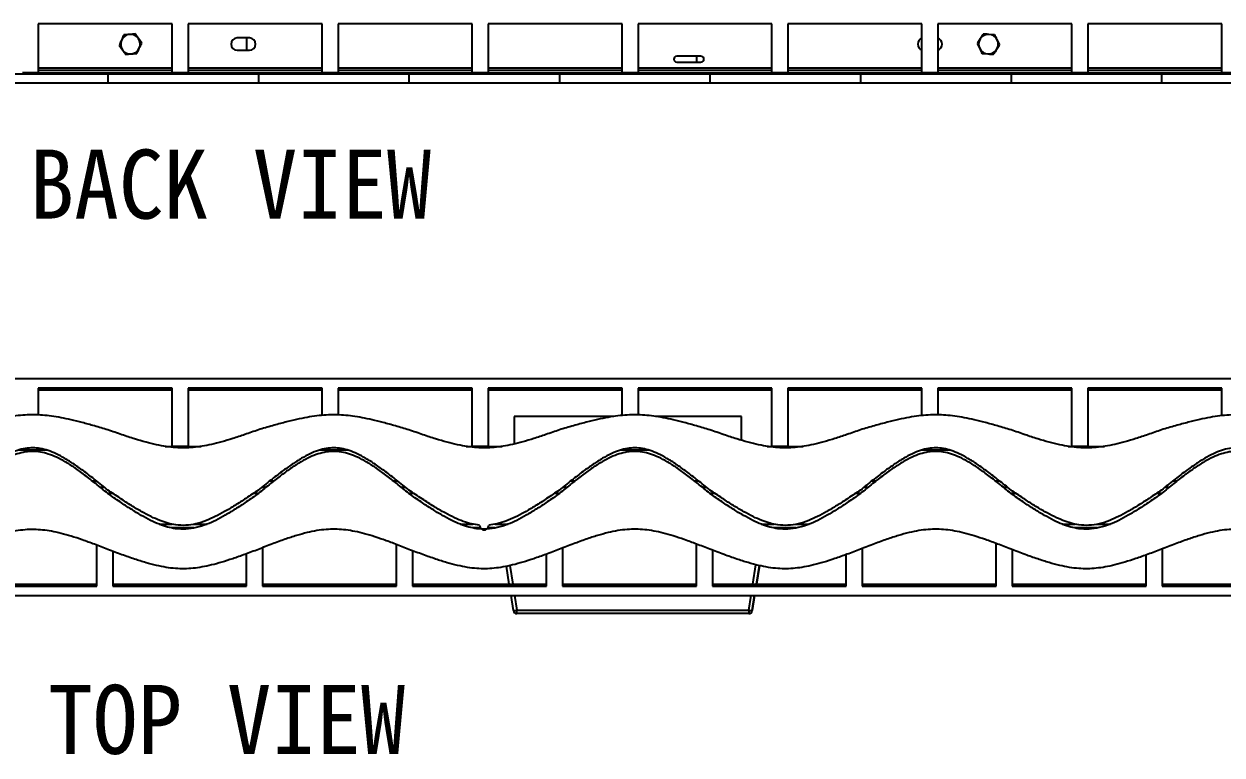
# Model space of a CAD drawing. Header units: millimetres. Extents: x 1364877 to 2662909, y 234189 to 1399913.
# Drawn here: x 1931254 to 1957265, y 326658 to 342537 of the extents above; entities that cross this region are included whole.
import ezdxf

# ---------------------------------------------------------------- set-up
doc = ezdxf.new("R2010")
doc.units = ezdxf.units.MM
doc.header["$LTSCALE"] = 5
doc.header["$MEASUREMENT"] = 0
doc.layers.add('A-CONC-LIN2', color=7, linetype='CONTINUOUS', lineweight=25)
doc.layers.add('A-XXXX-TXT2', color=3, linetype='CONTINUOUS', lineweight=25)
doc.styles.add('돋움', font='')
doc.styles.get('돋움').set_extended_font_data('DotumChe')

msp = doc.modelspace()

# ---------------------------------------------------------------- linework, layer by layer
at = {"layer": 'A-CONC-LIN2'}
for p, q in [((1934474.1, 342537.1), (1931565.7, 342537.1)), ((1931565.7, 342537.1), (1931565.7, 341475.4)), ((1933667.2, 342321.6), (1933545.2, 342309.8)), ((1934474.1, 341475.4), (1934474.1, 342537.1)), ((1937729, 342537.1), (1934820.5, 342537.1)), ((1934820.5, 342537.1), (1934820.5, 341475.4)), ((1937729, 341475.4), (1937729, 342537.1)), ((1940983.8, 342537.1), (1938075.4, 342537.1)), ((1938075.4, 342537.1), (1938075.4, 341475.4)), ((1940983.8, 341475.4), (1940983.8, 342537.1)), ((1944238.7, 342537.1), (1941330.2, 342537.1)), ((1941330.2, 342537.1), (1941330.2, 341475.4)), ((1944238.7, 341475.4), (1944238.7, 342537.1)), ((1947493.5, 342537.1), (1944585.1, 342537.1)), ((1944585.1, 342537.1), (1944585.1, 341475.4)), ((1947493.5, 341475.4), (1947493.5, 342537.1)), ((1950748.4, 342537.1), (1947839.9, 342537.1)), ((1947839.9, 342537.1), (1947839.9, 341475.4)), ((1950748.4, 341475.4), (1950748.4, 342537.1)), ((1954003.2, 342537.1), (1951094.8, 342537.1)), ((1951094.8, 342537.1), (1951094.8, 341475.4)), ((1952326.9, 342303.8), (1952204.5, 342310.5)), ((1954003.2, 341475.4), (1954003.2, 342537.1)), ((1957258.1, 342537.1), (1954349.6, 342537.1)), ((1954349.6, 342537.1), (1954349.6, 341475.4)), ((1957258.1, 341475.4), (1957258.1, 342537.1)), ((1933321.5, 342074.8), (1933392.7, 341975)), ((1933809.8, 342122), (1933738.5, 342221.8)), ((1936147.3, 342232.4), (1935885.8, 342232.4)), ((1936088.5, 342232.4), (1936088.5, 341964.4)), ((1951947.9, 342111.9), (1952003.3, 342002.5)), ((1952437.7, 342084.9), (1952382.3, 342194.3)), ((1933464, 341875.2), (1933586.1, 341887)), ((1935885.8, 341964.4), (1936147.3, 341964.4)), ((1945951.1, 341837), (1945428.2, 341837)), ((1945853, 341837), (1945853, 341706.3)), ((1952058.6, 341893.1), (1952181.1, 341886.3)), ((1934474.1, 341575.5), (1931565.7, 341575.5)), ((1934474.1, 341525.5), (1931565.7, 341525.5)), ((1937729, 341575.5), (1934820.5, 341575.5)), ((1937729, 341525.5), (1934820.5, 341525.5)), ((1940983.8, 341575.5), (1938075.4, 341575.5)), ((1940983.8, 341525.5), (1938075.4, 341525.5)), ((1944238.7, 341575.5), (1941330.2, 341575.5)), ((1944238.7, 341525.5), (1941330.2, 341525.5)), ((1947493.5, 341575.5), (1944585.1, 341575.5)), ((1947493.5, 341525.5), (1944585.1, 341525.5)), ((1945428.2, 341706.3), (1945951.1, 341706.3)), ((1950748.4, 341575.5), (1947839.9, 341575.5)), ((1950748.4, 341525.5), (1947839.9, 341525.5)), ((1954003.2, 341575.5), (1951094.8, 341575.5)), ((1954003.2, 341525.5), (1951094.8, 341525.5)), ((1957258.1, 341575.5), (1954349.6, 341575.5)), ((1957258.1, 341525.5), (1954349.6, 341525.5)), ((1931565.7, 341475.4), (1931219.3, 341475.4)), ((1931565.7, 341475.4), (1934474.1, 341475.4)), ((1933075.4, 341444.8), (1933075.4, 341248.8)), ((1934820.5, 341475.4), (1934474.1, 341475.4)), ((1934820.5, 341475.4), (1937729, 341475.4)), ((1936343.4, 341444.8), (1936343.4, 341248.8)), ((1938075.4, 341475.4), (1937729, 341475.4)), ((1938075.4, 341475.4), (1940983.8, 341475.4)), ((1939611.3, 341444.8), (1939611.3, 341248.8)), ((1941330.2, 341475.4), (1940983.8, 341475.4)), ((1941330.2, 341475.4), (1944238.7, 341475.4)), ((1942879.2, 341444.8), (1942879.2, 341248.8)), ((1944585.1, 341475.4), (1944238.7, 341475.4)), ((1944585.1, 341475.4), (1947493.5, 341475.4)), ((1946147.1, 341444.8), (1946147.1, 341248.8)), ((1947839.9, 341475.4), (1947493.5, 341475.4)), ((1947839.9, 341475.4), (1950748.4, 341475.4)), ((1949415.1, 341444.8), (1949415.1, 341248.8)), ((1951094.8, 341475.4), (1950748.4, 341475.4)), ((1951094.8, 341475.4), (1954003.2, 341475.4)), ((1952683, 341444.8), (1952683, 341248.8)), ((1954349.6, 341475.4), (1954003.2, 341475.4)), ((1954349.6, 341475.4), (1957258.1, 341475.4)), ((1955950.9, 341444.8), (1955950.9, 341248.8)), ((1957604.5, 341475.4), (1957258.1, 341475.4)), ((1973793.8, 334827.6), (1895494.3, 334827.6)), ((1934474.1, 334627.3), (1931565.7, 334627.3)), ((1931565.7, 334627.3), (1931565.7, 334043.9)), ((1934474.1, 334585.3), (1931565.7, 334585.3)), ((1934474.1, 333362), (1934474.1, 334627.3)), ((1937729, 334627.3), (1934820.5, 334627.3)), ((1934820.5, 334627.3), (1934820.5, 333362)), ((1937729, 334585.3), (1934820.5, 334585.3)), ((1937729, 334035.6), (1937729, 334627.3)), ((1940983.8, 334627.3), (1938075.4, 334627.3)), ((1938075.4, 334627.3), (1938075.4, 334045)), ((1940983.8, 334585.3), (1938075.4, 334585.3)), ((1940983.8, 333362), (1940983.8, 334627.3)), ((1944238.7, 334627.3), (1941330.2, 334627.3)), ((1941330.2, 334627.3), (1941330.2, 333362)), ((1944238.7, 334585.3), (1941330.2, 334585.3)), ((1944238.7, 334033.2), (1944238.7, 334627.3)), ((1947493.5, 334627.3), (1944585.1, 334627.3)), ((1944585.1, 334627.3), (1944585.1, 334046.1)), ((1947493.5, 334585.3), (1944585.1, 334585.3)), ((1947493.5, 333362), (1947493.5, 334627.3)), ((1950748.4, 334627.3), (1947839.9, 334627.3)), ((1947839.9, 334627.3), (1947839.9, 333362)), ((1950748.4, 334585.3), (1947839.9, 334585.3)), ((1950748.4, 334030.8), (1950748.4, 334627.3)), ((1954003.2, 334627.3), (1951094.8, 334627.3)), ((1951094.8, 334627.3), (1951094.8, 334047.3)), ((1954003.2, 334585.3), (1951094.8, 334585.3)), ((1954003.2, 333362), (1954003.2, 334627.3)), ((1957258.1, 334627.3), (1954349.6, 334627.3)), ((1954349.6, 334627.3), (1954349.6, 333362)), ((1957258.1, 334585.3), (1954349.6, 334585.3)), ((1957258.1, 334028.4), (1957258.1, 334627.3)), ((1941898.8, 334011.8), (1941898.8, 333414.4)), ((1944062.5, 334011.8), (1941898.8, 334011.8)), ((1946833.4, 334011.8), (1944967.7, 334011.8)), ((1946833.4, 333494.1), (1946833.4, 334011.8)), ((1931754.4, 333278), (1931127.4, 333278)), ((1934318.2, 333362), (1934474.1, 333362)), ((1934820.5, 333362), (1934474.1, 333362)), ((1934820.5, 333362), (1935101.7, 333362)), ((1938290, 333278), (1937663.5, 333278)), ((1940854.1, 333362), (1940983.8, 333362)), ((1941330.2, 333362), (1940983.8, 333362)), ((1941330.2, 333362), (1941637.5, 333362)), ((1944825.8, 333278), (1944199.4, 333278)), ((1947389.9, 333362), (1947493.5, 333362)), ((1947839.9, 333362), (1947493.5, 333362)), ((1947839.9, 333362), (1948173.4, 333362)), ((1951361.7, 333278), (1950735.2, 333278)), ((1953925.7, 333362), (1954003.2, 333362)), ((1954349.6, 333362), (1954003.2, 333362)), ((1954349.6, 333362), (1954709.2, 333362)), ((1932835.1, 332606.6), (1932743.5, 332606.6)), ((1932907.1, 332475.9), (1932998.4, 332475.9)), ((1936420.4, 332475.9), (1936511.8, 332475.9)), ((1936675.3, 332606.6), (1936583.7, 332606.6)), ((1939371, 332606.6), (1939279.3, 332606.6)), ((1939442.9, 332475.9), (1939534.3, 332475.9)), ((1942956.2, 332475.9), (1943047.6, 332475.9)), ((1943211.2, 332606.6), (1943119.5, 332606.6)), ((1945906.8, 332606.6), (1945815.2, 332606.6)), ((1945978.8, 332475.9), (1946070.1, 332475.9)), ((1949492.1, 332475.9), (1949583.4, 332475.9)), ((1949747, 332606.6), (1949655.4, 332606.6)), ((1952442.7, 332606.6), (1952351, 332606.6)), ((1952514.6, 332475.9), (1952606, 332475.9)), ((1956027.9, 332475.9), (1956119.3, 332475.9)), ((1956282.9, 332606.6), (1956191.2, 332606.6)), ((1933067.3, 332345.2), (1933178.3, 332345.2)), ((1936240.5, 332345.2), (1936351.5, 332345.2)), ((1939603.1, 332345.2), (1939714.3, 332345.2)), ((1942776.3, 332345.2), (1942887.3, 332345.2)), ((1946139, 332345.2), (1946250, 332345.2)), ((1949312.2, 332345.2), (1949423.2, 332345.2)), ((1952674.8, 332345.2), (1952785.8, 332345.2)), ((1955848.1, 332345.2), (1955959, 332345.2)), ((1934186.2, 331673.8), (1934470.6, 331673.8)), ((1934947.6, 331673.8), (1935232.8, 331673.8)), ((1940722, 331673.8), (1941000.3, 331673.8)), ((1941487.1, 331673.8), (1941768.7, 331673.8)), ((1947257.9, 331673.8), (1947542.3, 331673.8)), ((1948019.3, 331673.8), (1948304.5, 331673.8)), ((1953793.7, 331673.8), (1954078.1, 331673.8)), ((1954555.2, 331673.8), (1954840.4, 331673.8)), ((1934942.4, 331589.8), (1934473, 331589.8)), ((1941165.1, 331589.8), (1941008.8, 331589.8)), ((1941478.3, 331589.8), (1941325.4, 331589.8)), ((1948014.1, 331589.8), (1947544.6, 331589.8)), ((1954550, 331589.8), (1954080.5, 331589.8)), ((1932833.6, 330324.5), (1932833.6, 331216.7)), ((1936434.9, 331160.2), (1936434.9, 330324.5)), ((1939343.3, 330324.5), (1939343.3, 331229.9)), ((1942944.6, 331151.8), (1942944.6, 330324.5)), ((1945853, 330324.5), (1945853, 331241.3)), ((1949454.3, 331143), (1949454.3, 330324.5)), ((1952362.7, 330324.5), (1952362.7, 331251.7)), ((1952709.1, 331118.6), (1952709.1, 330324.5)), ((1955964, 331134), (1955964, 330324.5)), ((1933180, 331084.6), (1933180, 330324.5)), ((1936088.5, 330324.5), (1936088.5, 331029.4)), ((1939689.7, 331096.2), (1939689.7, 330324.5)), ((1942598.2, 330324.5), (1942598.2, 331021)), ((1946199.4, 331107.6), (1946199.4, 330324.5)), ((1949107.9, 330324.5), (1949107.9, 331012.5)), ((1955617.6, 330324.5), (1955617.6, 331004)), ((1941789.5, 330366.5), (1941727.6, 330757.5)), ((1941802.7, 330773.5), (1941867.2, 330366.5)), ((1947077.2, 330366.5), (1947144.7, 330792.4)), ((1947219.3, 330773.6), (1947154.9, 330366.5)), ((1947154.9, 330366.5), (1947219.4, 330773.6)), ((1929925.2, 330366.5), (1932833.6, 330366.5)), ((1933180, 330366.5), (1936088.5, 330366.5)), ((1936434.9, 330366.5), (1939343.3, 330366.5)), ((1939689.7, 330366.5), (1942598.2, 330366.5)), ((1942944.6, 330366.5), (1945853, 330366.5)), ((1946199.4, 330366.5), (1949107.9, 330366.5)), ((1949454.3, 330366.5), (1952362.7, 330366.5)), ((1952709.1, 330366.5), (1955617.6, 330366.5)), ((1955964, 330366.5), (1958872.4, 330366.5)), ((1893860.3, 330124.2), (1972159.8, 330124.2)), ((1929925.2, 330324.5), (1932833.6, 330324.5)), ((1933180, 330324.5), (1936088.5, 330324.5)), ((1936434.9, 330324.5), (1939343.3, 330324.5)), ((1939689.7, 330324.5), (1942598.2, 330324.5)), ((1941879.9, 329795.6), (1941827.9, 330124.2)), ((1941905.5, 330124.2), (1941955.8, 329806.9)), ((1942944.6, 330324.5), (1945853, 330324.5)), ((1946199.4, 330324.5), (1949107.9, 330324.5)), ((1946988.6, 329806.9), (1947038.8, 330124.2)), ((1947116.5, 330124.2), (1947064.4, 329795.6)), ((1947064.5, 329795.6), (1947116.5, 330124.2)), ((1949454.3, 330324.5), (1952362.7, 330324.5)), ((1952709.1, 330324.5), (1955617.6, 330324.5)), ((1955964, 330324.5), (1958872.4, 330324.5)), ((1941955.8, 329806.9), (1946988.6, 329806.9)), ((1946988.6, 329730.8), (1941955.8, 329730.8)), ((1946988.6, 329730.8), (1946988.6, 329730.8)), ((1947064.4, 329795.6), (1947064.5, 329795.6))]:
    msp.add_line(p, q, dxfattribs=at)
for points in [[(1941955.8, 329730.8), (1941955.8, 329732.3), (1941955.8, 329736.6), (1941955.8, 329743.6), (1941955.8, 329753.1), (1941955.8, 329764.6), (1941955.8, 329777.8), (1941955.8, 329792.1), (1941955.8, 329806.9)], [(1946988.6, 329806.9), (1946988.6, 329792.1), (1946988.6, 329777.8), (1946988.6, 329764.6), (1946988.6, 329753.1), (1946988.6, 329743.6), (1946988.6, 329736.6), (1946988.6, 329732.3), (1946988.6, 329730.8)]]:
    msp.add_lwpolyline(points, dxfattribs=at)
for centre, radius, start, end in [((1933565.6, 342098.4), 212.4, 95.52277, 155.52277), ((1933565.6, 342098.4), 212.4, 35.52277, 95.52277), ((1952192.8, 342098.4), 212.4, 86.84306, 146.84306), ((1952192.8, 342098.4), 212.4, 26.84306, 86.84306), ((1933565.6, 342098.4), 212.4, 155.52277, 215.52277), ((1933565.6, 342098.4), 212.4, 335.52277, 35.52277), ((1935885.8, 342098.4), 134, 90, 270), ((1936147.3, 342098.4), 134, 270, 90), ((1950791.9, 342098.4), 134, 108.93777, 251.06223), ((1951053.3, 342098.4), 134, 288.03545, 71.96455), ((1952192.8, 342098.4), 212.4, 146.84306, 206.84306), ((1952192.8, 342098.4), 212.4, 326.84306, 26.84306), ((1933565.6, 342098.4), 212.4, 215.52277, 275.52277), ((1933565.6, 342098.4), 212.4, 275.52277, 335.52277), ((1945428.2, 341771.6), 65.4, 90, 270), ((1945951.1, 341771.6), 65.4, 270, 90), ((1952192.8, 342098.4), 212.4, 206.84306, 266.84306), ((1952192.8, 342098.4), 212.4, 266.84306, 326.84306), ((1941245.2, 331646.3), 98, 177.5474, 2.4526), ((1941588.2, 332005.6), 2229.2, 277.52077, 279.49198), ((1941955.8, 329807.6), 76.8, 189.00031, 270), ((1947355.1, 331998.9), 2222.4, 260.50635, 262.48392), ((1946988.6, 329807.6), 76.8, 270, 350.99969), ((1946988.6, 329807.6), 76.8, 270, 350.99969)]:
    msp.add_arc(centre, radius, start, end, dxfattribs=at)
for points, knots in [([(1933423.1, 342298), (1933410.4, 342270.1), (1933393.7, 342233.3), (1933376.5, 342195.6), (1933372.3, 342186.4)], [0, 0, 0, 0, 0.7581466, 1, 1, 1, 1]), ([(1933545.2, 342309.8), (1933542.3, 342309.6), (1933501.1, 342305.6), (1933460.7, 342301.7), (1933423.1, 342298)], [0, 0, 0, 0, 0.0702185, 1, 1, 1, 1]), ([(1933738.5, 342221.8), (1933736.8, 342224.2), (1933712.8, 342257.9), (1933689.2, 342290.9), (1933667.2, 342321.6)], [0, 0, 0, 0, 0.0702062, 1, 1, 1, 1]), ([(1952082, 342317.3), (1952065.3, 342291.6), (1952043.1, 342257.7), (1952020.5, 342223), (1952015, 342214.6)], [0, 0, 0, 0, 0.7581518, 1, 1, 1, 1]), ([(1952204.5, 342310.5), (1952201.6, 342310.7), (1952160.2, 342313), (1952119.7, 342315.2), (1952082, 342317.3)], [0, 0, 0, 0, 0.0702196, 1, 1, 1, 1]), ([(1952382.3, 342194.3), (1952381, 342196.9), (1952362.3, 342233.9), (1952344, 342270.1), (1952326.9, 342303.8)], [0, 0, 0, 0, 0.07021973, 1, 1, 1, 1]), ([(1933372.3, 342186.4), (1933358.9, 342157.1), (1933341.7, 342119.3), (1933325.2, 342082.9), (1933321.5, 342074.8)], [0, 0, 0, 0, 0.7762837, 1, 1, 1, 1]), ([(1933758.9, 342010.4), (1933763.1, 342019.5), (1933780.3, 342057.3), (1933797.1, 342094.1), (1933809.8, 342122)], [0, 0, 0, 0, 0.2418533, 1, 1, 1, 1]), ([(1952015, 342214.6), (1951997.3, 342187.6), (1951974.6, 342152.8), (1951952.8, 342119.4), (1951947.9, 342111.9)], [0, 0, 0, 0, 0.7762842, 1, 1, 1, 1]), ([(1952370.6, 341982.2), (1952376.1, 341990.6), (1952398.8, 342025.4), (1952420.9, 342059.2), (1952437.7, 342084.9)], [0, 0, 0, 0, 0.2418548, 1, 1, 1, 1]), ([(1933392.7, 341975), (1933394.4, 341972.6), (1933418.5, 341938.9), (1933442.1, 341905.9), (1933464, 341875.2)], [0, 0, 0, 0, 0.0702247, 1, 1, 1, 1]), ([(1933586.1, 341887), (1933589, 341887.3), (1933630.2, 341891.3), (1933670.6, 341895.2), (1933708.1, 341898.8)], [0, 0, 0, 0, 0.0702207, 1, 1, 1, 1]), ([(1933708.1, 341898.8), (1933711.8, 341906.9), (1933728.4, 341943.3), (1933745.6, 341981.1), (1933758.9, 342010.4)], [0, 0, 0, 0, 0.2237163, 1, 1, 1, 1]), ([(1952003.3, 342002.5), (1952004.6, 341999.9), (1952023.3, 341963), (1952041.6, 341926.7), (1952058.6, 341893.1)], [0, 0, 0, 0, 0.0702193, 1, 1, 1, 1]), ([(1952181.1, 341886.3), (1952184, 341886.2), (1952225.3, 341883.9), (1952265.9, 341881.6), (1952303.5, 341879.6)], [0, 0, 0, 0, 0.070205, 1, 1, 1, 1]), ([(1952303.5, 341879.6), (1952308.4, 341887.1), (1952330.3, 341920.5), (1952353, 341955.3), (1952370.6, 341982.2)], [0, 0, 0, 0, 0.2237158, 1, 1, 1, 1]), ([(1933075.4, 341444.8), (1932977.9, 341444.8), (1932792.9, 341444.8), (1932527.6, 341444.8), (1932286.5, 341444.8), (1932064.8, 341444.8), (1931857.7, 341444.8), (1931660.6, 341444.8), (1931468.7, 341444.8), (1931274.4, 341444.8), (1931072.5, 341444.8), (1930858, 341444.8), (1930628.5, 341444.8), (1930378.4, 341444.8), (1930102.3, 341444.8), (1929909.4, 341444.8), (1929807.5, 341444.8)], [0, 0, 0, 0, 0.0911783, 0.1729923, 0.2468339, 0.3141314, 0.3763707, 0.4351019, 0.4919396, 0.54854, 0.6093889, 0.6736708, 0.7431856, 0.8196538, 0.9047246, 1, 1, 1, 1]), ([(1936343.4, 341444.8), (1936245.9, 341444.8), (1936061.1, 341444.8), (1935795.9, 341444.8), (1935554.8, 341444.8), (1935333.1, 341444.8), (1935126, 341444.8), (1934928.7, 341444.8), (1934736.7, 341444.8), (1934542.1, 341444.8), (1934340.1, 341444.8), (1934125.5, 341444.8), (1933896, 341444.8), (1933646, 341444.8), (1933369.9, 341444.8), (1933177.3, 341444.8), (1933075.4, 341444.8)], [0, 0, 0, 0, 0.091828, 0.1740832, 0.2481359, 0.315408, 0.3774012, 0.4357094, 0.4920189, 0.5480775, 0.608446, 0.6724264, 0.7418741, 0.8185327, 0.904049, 1, 1, 1, 1]), ([(1939611.3, 341444.8), (1939513.8, 341444.8), (1939328.8, 341444.8), (1939063.5, 341444.8), (1938822.4, 341444.8), (1938600.7, 341444.8), (1938393.6, 341444.8), (1938196.4, 341444.8), (1938004.6, 341444.8), (1937810.2, 341444.8), (1937608.4, 341444.8), (1937393.9, 341444.8), (1937164.3, 341444.8), (1936914.2, 341444.8), (1936638.1, 341444.8), (1936445.3, 341444.8), (1936343.4, 341444.8)], [0, 0, 0, 0, 0.0911783, 0.1729934, 0.2468339, 0.3141314, 0.3763706, 0.4351019, 0.4919407, 0.54854, 0.6093889, 0.6736719, 0.7431867, 0.8196538, 0.9047246, 1, 1, 1, 1]), ([(1942879.2, 341444.8), (1942781.7, 341444.8), (1942596.9, 341444.8), (1942331.7, 341444.8), (1942090.7, 341444.8), (1941869, 341444.8), (1941661.8, 341444.8), (1941464.6, 341444.8), (1941272.5, 341444.8), (1941078, 341444.8), (1940875.9, 341444.8), (1940661.4, 341444.8), (1940431.8, 341444.8), (1940181.8, 341444.8), (1939905.8, 341444.8), (1939713.1, 341444.8), (1939611.3, 341444.8)], [0, 0, 0, 0, 0.0918275, 0.1740838, 0.2481355, 0.3154076, 0.3774009, 0.4357102, 0.4920198, 0.5480772, 0.6084469, 0.6724262, 0.741874, 0.8185326, 0.9040489, 1, 1, 1, 1]), ([(1946147.1, 341444.8), (1946049.6, 341444.8), (1945864.6, 341444.8), (1945599.3, 341444.8), (1945358.2, 341444.8), (1945136.5, 341444.8), (1944929.4, 341444.8), (1944732.3, 341444.8), (1944540.4, 341444.8), (1944346.1, 341444.8), (1944144.2, 341444.8), (1943929.7, 341444.8), (1943700.2, 341444.8), (1943450.1, 341444.8), (1943174, 341444.8), (1942981.1, 341444.8), (1942879.2, 341444.8)], [0, 0, 0, 0, 0.0911778, 0.1729924, 0.2468335, 0.314131, 0.3763703, 0.4351016, 0.4919399, 0.5485398, 0.6093887, 0.6736711, 0.7431866, 0.8196537, 0.9047246, 1, 1, 1, 1]), ([(1949415.1, 341444.8), (1949317.6, 341444.8), (1949132.8, 341444.8), (1948867.6, 341444.8), (1948626.5, 341444.8), (1948404.8, 341444.8), (1948197.7, 341444.8), (1948000.4, 341444.8), (1947808.4, 341444.8), (1947613.8, 341444.8), (1947411.8, 341444.8), (1947197.2, 341444.8), (1946967.7, 341444.8), (1946717.7, 341444.8), (1946441.6, 341444.8), (1946249, 341444.8), (1946147.1, 341444.8)], [0, 0, 0, 0, 0.09182799, 0.17408318, 0.24813532, 0.31540745, 0.37740065, 0.43570943, 0.49201894, 0.54807751, 0.60844598, 0.67242588, 0.74187358, 0.81853269, 0.90404845, 1, 1, 1, 1]), ([(1952683, 341444.8), (1952585.5, 341444.8), (1952400.5, 341444.8), (1952135.2, 341444.8), (1951894.1, 341444.8), (1951672.4, 341444.8), (1951465.3, 341444.8), (1951268.1, 341444.8), (1951076.3, 341444.8), (1950881.9, 341444.8), (1950680.1, 341444.8), (1950465.6, 341444.8), (1950236, 341444.8), (1949985.9, 341444.8), (1949709.8, 341444.8), (1949517, 341444.8), (1949415.1, 341444.8)], [0, 0, 0, 0, 0.09117828, 0.17299284, 0.24683389, 0.31413141, 0.37637008, 0.4351019, 0.49194015, 0.54854003, 0.60938893, 0.67367132, 0.74318614, 0.81965378, 0.90472465, 1, 1, 1, 1]), ([(1955950.9, 341444.8), (1955853.4, 341444.8), (1955668.6, 341444.8), (1955403.4, 341444.8), (1955162.4, 341444.8), (1954940.7, 341444.8), (1954733.5, 341444.8), (1954536.3, 341444.8), (1954344.2, 341444.8), (1954149.7, 341444.8), (1953947.6, 341444.8), (1953733.1, 341444.8), (1953503.5, 341444.8), (1953253.5, 341444.8), (1952977.5, 341444.8), (1952784.8, 341444.8), (1952683, 341444.8)], [0, 0, 0, 0, 0.0918275, 0.1740833, 0.2481355, 0.3154076, 0.3774009, 0.4357097, 0.4920192, 0.5480772, 0.6084463, 0.6724257, 0.741874, 0.8185326, 0.9040489, 1, 1, 1, 1]), ([(1959218.8, 341444.8), (1959121.3, 341444.8), (1958936.3, 341444.8), (1958671, 341444.8), (1958429.9, 341444.8), (1958208.2, 341444.8), (1958001.1, 341444.8), (1957804, 341444.8), (1957612.1, 341444.8), (1957417.7, 341444.8), (1957215.9, 341444.8), (1957001.4, 341444.8), (1956771.9, 341444.8), (1956521.8, 341444.8), (1956245.7, 341444.8), (1956052.8, 341444.8), (1955950.9, 341444.8)], [0, 0, 0, 0, 0.0911783, 0.1729928, 0.2468333, 0.3141308, 0.3763701, 0.4351019, 0.4919402, 0.54854, 0.6093889, 0.6736713, 0.7431861, 0.8196538, 0.9047246, 1, 1, 1, 1]), ([(1933075.4, 341248.8), (1932977.9, 341248.8), (1932792.9, 341248.8), (1932527.6, 341248.8), (1932286.5, 341248.8), (1932064.8, 341248.8), (1931857.7, 341248.8), (1931660.6, 341248.8), (1931468.7, 341248.8), (1931274.4, 341248.8), (1931072.5, 341248.8), (1930858, 341248.8), (1930628.5, 341248.8), (1930378.4, 341248.8), (1930102.3, 341248.8), (1929909.4, 341248.8), (1929807.5, 341248.8)], [0, 0, 0, 0, 0.0911783, 0.1729923, 0.2468339, 0.3141314, 0.3763707, 0.4351019, 0.4919396, 0.54854, 0.6093889, 0.6736708, 0.7431856, 0.8196538, 0.9047246, 1, 1, 1, 1]), ([(1936343.4, 341248.8), (1936245.9, 341248.8), (1936061.1, 341248.8), (1935795.9, 341248.8), (1935554.8, 341248.8), (1935333.1, 341248.8), (1935126, 341248.8), (1934928.7, 341248.8), (1934736.7, 341248.8), (1934542.1, 341248.8), (1934340.1, 341248.8), (1934125.5, 341248.8), (1933896, 341248.8), (1933646, 341248.8), (1933369.9, 341248.8), (1933177.3, 341248.8), (1933075.4, 341248.8)], [0, 0, 0, 0, 0.091828, 0.1740832, 0.2481359, 0.315408, 0.3774012, 0.4357094, 0.4920189, 0.5480775, 0.608446, 0.6724264, 0.7418741, 0.8185327, 0.904049, 1, 1, 1, 1]), ([(1939611.3, 341248.8), (1939513.8, 341248.8), (1939328.8, 341248.8), (1939063.5, 341248.8), (1938822.4, 341248.8), (1938600.7, 341248.8), (1938393.6, 341248.8), (1938196.4, 341248.8), (1938004.6, 341248.8), (1937810.2, 341248.8), (1937608.4, 341248.8), (1937393.9, 341248.8), (1937164.3, 341248.8), (1936914.2, 341248.8), (1936638.1, 341248.8), (1936445.3, 341248.8), (1936343.4, 341248.8)], [0, 0, 0, 0, 0.0911783, 0.1729934, 0.2468339, 0.3141314, 0.3763706, 0.4351019, 0.4919407, 0.54854, 0.6093889, 0.6736719, 0.7431867, 0.8196538, 0.9047246, 1, 1, 1, 1]), ([(1942879.2, 341248.8), (1942781.7, 341248.8), (1942596.9, 341248.8), (1942331.7, 341248.8), (1942090.7, 341248.8), (1941869, 341248.8), (1941661.8, 341248.8), (1941464.6, 341248.8), (1941272.5, 341248.8), (1941078, 341248.8), (1940875.9, 341248.8), (1940661.4, 341248.8), (1940431.8, 341248.8), (1940181.8, 341248.8), (1939905.8, 341248.8), (1939713.1, 341248.8), (1939611.3, 341248.8)], [0, 0, 0, 0, 0.0918275, 0.1740838, 0.2481355, 0.3154076, 0.3774009, 0.4357102, 0.4920198, 0.5480772, 0.6084469, 0.6724262, 0.741874, 0.8185326, 0.9040489, 1, 1, 1, 1]), ([(1946147.1, 341248.8), (1946049.6, 341248.8), (1945864.6, 341248.8), (1945599.3, 341248.8), (1945358.2, 341248.8), (1945136.5, 341248.8), (1944929.4, 341248.8), (1944732.3, 341248.8), (1944540.4, 341248.8), (1944346.1, 341248.8), (1944144.2, 341248.8), (1943929.7, 341248.8), (1943700.2, 341248.8), (1943450.1, 341248.8), (1943174, 341248.8), (1942981.1, 341248.8), (1942879.2, 341248.8)], [0, 0, 0, 0, 0.0911778, 0.1729924, 0.2468335, 0.314131, 0.3763703, 0.4351016, 0.4919399, 0.5485398, 0.6093887, 0.6736711, 0.7431866, 0.8196537, 0.9047246, 1, 1, 1, 1]), ([(1949415.1, 341248.8), (1949317.6, 341248.8), (1949132.8, 341248.8), (1948867.6, 341248.8), (1948626.5, 341248.8), (1948404.8, 341248.8), (1948197.7, 341248.8), (1948000.4, 341248.8), (1947808.4, 341248.8), (1947613.8, 341248.8), (1947411.8, 341248.8), (1947197.2, 341248.8), (1946967.7, 341248.8), (1946717.7, 341248.8), (1946441.6, 341248.8), (1946249, 341248.8), (1946147.1, 341248.8)], [0, 0, 0, 0, 0.09182799, 0.17408318, 0.24813532, 0.31540745, 0.37740065, 0.43570943, 0.49201894, 0.54807751, 0.60844598, 0.67242588, 0.74187358, 0.81853269, 0.90404845, 1, 1, 1, 1]), ([(1952683, 341248.8), (1952585.5, 341248.8), (1952400.5, 341248.8), (1952135.2, 341248.8), (1951894.1, 341248.8), (1951672.4, 341248.8), (1951465.3, 341248.8), (1951268.1, 341248.8), (1951076.3, 341248.8), (1950881.9, 341248.8), (1950680.1, 341248.8), (1950465.6, 341248.8), (1950236, 341248.8), (1949985.9, 341248.8), (1949709.8, 341248.8), (1949517, 341248.8), (1949415.1, 341248.8)], [0, 0, 0, 0, 0.09117828, 0.17299284, 0.24683389, 0.31413141, 0.37637008, 0.4351019, 0.49194015, 0.54854003, 0.60938893, 0.67367132, 0.74318614, 0.81965378, 0.90472465, 1, 1, 1, 1]), ([(1955950.9, 341248.8), (1955853.4, 341248.8), (1955668.6, 341248.8), (1955403.4, 341248.8), (1955162.4, 341248.8), (1954940.7, 341248.8), (1954733.5, 341248.8), (1954536.3, 341248.8), (1954344.2, 341248.8), (1954149.7, 341248.8), (1953947.6, 341248.8), (1953733.1, 341248.8), (1953503.5, 341248.8), (1953253.5, 341248.8), (1952977.5, 341248.8), (1952784.8, 341248.8), (1952683, 341248.8)], [0, 0, 0, 0, 0.0918275, 0.1740833, 0.2481355, 0.3154076, 0.3774009, 0.4357097, 0.4920192, 0.5480772, 0.6084463, 0.6724257, 0.741874, 0.8185326, 0.9040489, 1, 1, 1, 1]), ([(1959218.8, 341248.8), (1959121.3, 341248.8), (1958936.3, 341248.8), (1958671, 341248.8), (1958429.9, 341248.8), (1958208.2, 341248.8), (1958001.1, 341248.8), (1957804, 341248.8), (1957612.1, 341248.8), (1957417.7, 341248.8), (1957215.9, 341248.8), (1957001.4, 341248.8), (1956771.9, 341248.8), (1956521.8, 341248.8), (1956245.7, 341248.8), (1956052.8, 341248.8), (1955950.9, 341248.8)], [0, 0, 0, 0, 0.0911783, 0.1729928, 0.2468333, 0.3141308, 0.3763701, 0.4351019, 0.4919402, 0.54854, 0.6093889, 0.6736713, 0.7431861, 0.8196538, 0.9047246, 1, 1, 1, 1]), ([(1933075.4, 333721.4), (1932977.9, 333750.1), (1932792.9, 333804.4), (1932527.6, 333877.5), (1932286.5, 333937.9), (1932064.8, 333985.5), (1931857.7, 334020.1), (1931660.6, 334041.8), (1931468.7, 334050.2), (1931274.4, 334045.5), (1931072.5, 334026.6), (1930858, 333993.2), (1930628.5, 333945.5), (1930378.4, 333883.7), (1930102.3, 333808), (1929909.4, 333751.3), (1929807.5, 333721.4)], [0, 0, 0, 0, 0.0911783, 0.1729923, 0.2468339, 0.3141314, 0.3763707, 0.4351019, 0.4919396, 0.54854, 0.6093889, 0.6736708, 0.7431856, 0.8196538, 0.9047246, 1, 1, 1, 1]), ([(1939611.3, 333721.4), (1939513.8, 333750.1), (1939328.8, 333804.4), (1939063.5, 333877.5), (1938822.4, 333937.9), (1938600.7, 333985.5), (1938393.6, 334020.1), (1938196.4, 334041.8), (1938004.6, 334050.2), (1937810.2, 334045.5), (1937608.4, 334026.6), (1937393.9, 333993.2), (1937164.3, 333945.5), (1936914.2, 333883.7), (1936638.1, 333808), (1936445.3, 333751.3), (1936343.4, 333721.4)], [0, 0, 0, 0, 0.0911783, 0.1729934, 0.2468339, 0.3141314, 0.3763706, 0.4351019, 0.4919407, 0.54854, 0.6093889, 0.6736719, 0.7431867, 0.8196538, 0.9047246, 1, 1, 1, 1]), ([(1946147.1, 333721.4), (1946049.6, 333750.1), (1945864.6, 333804.4), (1945599.3, 333877.5), (1945358.2, 333937.9), (1945136.5, 333985.5), (1944929.4, 334020.1), (1944732.3, 334041.8), (1944540.4, 334050.2), (1944346.1, 334045.5), (1944144.2, 334026.6), (1943929.7, 333993.2), (1943700.2, 333945.5), (1943450.1, 333883.7), (1943174, 333808), (1942981.1, 333751.3), (1942879.2, 333721.4)], [0, 0, 0, 0, 0.0911778, 0.1729924, 0.2468335, 0.314131, 0.3763703, 0.4351016, 0.4919399, 0.5485398, 0.6093887, 0.6736711, 0.7431866, 0.8196537, 0.9047246, 1, 1, 1, 1]), ([(1952683, 333721.4), (1952585.5, 333750.1), (1952400.5, 333804.4), (1952135.2, 333877.5), (1951894.1, 333937.9), (1951672.4, 333985.5), (1951465.3, 334020.1), (1951268.1, 334041.8), (1951076.3, 334050.2), (1950881.9, 334045.5), (1950680.1, 334026.6), (1950465.6, 333993.2), (1950236, 333945.5), (1949985.9, 333883.7), (1949709.8, 333808), (1949517, 333751.3), (1949415.1, 333721.4)], [0, 0, 0, 0, 0.09117828, 0.17299284, 0.24683389, 0.31413141, 0.37637008, 0.4351019, 0.49194015, 0.54854003, 0.60938893, 0.67367132, 0.74318614, 0.81965378, 0.90472465, 1, 1, 1, 1]), ([(1959218.8, 333721.4), (1959121.3, 333750.1), (1958936.3, 333804.4), (1958671, 333877.5), (1958429.9, 333937.9), (1958208.2, 333985.5), (1958001.1, 334020.1), (1957804, 334041.8), (1957612.1, 334050.2), (1957417.7, 334045.5), (1957215.9, 334026.6), (1957001.4, 333993.2), (1956771.9, 333945.5), (1956521.8, 333883.7), (1956245.7, 333808), (1956052.8, 333751.3), (1955950.9, 333721.4)], [0, 0, 0, 0, 0.0911783, 0.1729928, 0.2468333, 0.3141308, 0.3763701, 0.4351019, 0.4919402, 0.54854, 0.6093889, 0.6736713, 0.7431861, 0.8196538, 0.9047246, 1, 1, 1, 1]), ([(1936343.4, 333721.4), (1936245.9, 333687), (1936061.1, 333621.9), (1935795.9, 333534.2), (1935554.8, 333461.7), (1935333.1, 333404.6), (1935126, 333363), (1934928.7, 333337), (1934736.7, 333326.8), (1934542.1, 333332.6), (1934340.1, 333355.2), (1934125.5, 333395.4), (1933896, 333452.6), (1933646, 333526.8), (1933369.9, 333617.6), (1933177.3, 333685.5), (1933075.4, 333721.4)], [0, 0, 0, 0, 0.091828, 0.1740832, 0.2481359, 0.315408, 0.3774012, 0.4357094, 0.4920189, 0.5480775, 0.608446, 0.6724264, 0.7418741, 0.8185327, 0.904049, 1, 1, 1, 1]), ([(1942879.2, 333721.4), (1942781.7, 333687), (1942596.9, 333621.9), (1942331.7, 333534.2), (1942090.7, 333461.7), (1941869, 333404.6), (1941661.8, 333363), (1941464.6, 333337), (1941272.5, 333326.8), (1941078, 333332.6), (1940875.9, 333355.2), (1940661.4, 333395.4), (1940431.8, 333452.6), (1940181.8, 333526.8), (1939905.8, 333617.6), (1939713.1, 333685.5), (1939611.3, 333721.4)], [0, 0, 0, 0, 0.0918275, 0.1740838, 0.2481355, 0.3154076, 0.3774009, 0.4357102, 0.4920198, 0.5480772, 0.6084469, 0.6724262, 0.741874, 0.8185326, 0.9040489, 1, 1, 1, 1]), ([(1949415.1, 333721.4), (1949317.6, 333687), (1949132.8, 333621.9), (1948867.6, 333534.2), (1948626.5, 333461.7), (1948404.8, 333404.6), (1948197.7, 333363), (1948000.4, 333337), (1947808.4, 333326.8), (1947613.8, 333332.6), (1947411.8, 333355.2), (1947197.2, 333395.4), (1946967.7, 333452.6), (1946717.7, 333526.8), (1946441.6, 333617.6), (1946249, 333685.5), (1946147.1, 333721.4)], [0, 0, 0, 0, 0.09182799, 0.17408318, 0.24813532, 0.31540745, 0.37740065, 0.43570943, 0.49201894, 0.54807751, 0.60844598, 0.67242588, 0.74187358, 0.81853269, 0.90404845, 1, 1, 1, 1]), ([(1955950.9, 333721.4), (1955853.4, 333687), (1955668.6, 333621.9), (1955403.4, 333534.2), (1955162.4, 333461.7), (1954940.7, 333404.6), (1954733.5, 333363), (1954536.3, 333337), (1954344.2, 333326.8), (1954149.7, 333332.6), (1953947.6, 333355.2), (1953733.1, 333395.4), (1953503.5, 333452.6), (1953253.5, 333526.8), (1952977.5, 333617.6), (1952784.8, 333685.5), (1952683, 333721.4)], [0, 0, 0, 0, 0.0918275, 0.1740833, 0.2481355, 0.3154076, 0.3774009, 0.4357097, 0.4920192, 0.5480772, 0.6084463, 0.6724257, 0.741874, 0.8185326, 0.9040489, 1, 1, 1, 1]), ([(1933075.4, 332414.2), (1932986.1, 332486.3), (1932817.3, 332622.6), (1932573.7, 332810.2), (1932352.1, 332969.4), (1932148.6, 333100), (1931960.1, 333201.7), (1931782.8, 333274.6), (1931612.9, 333318.7), (1931445.8, 333334.1), (1931277.5, 333320.2), (1931105.3, 333276.5), (1930925.7, 333203.2), (1930736, 333101), (1930532.2, 332970.3), (1930310.2, 332810.9), (1930066.1, 332623), (1929897, 332486.5), (1929807.5, 332414.2)], [0, 0, 0, 0, 0.0903785, 0.1707984, 0.2420889, 0.3051763, 0.3611453, 0.4104666, 0.4557562, 0.498891, 0.5419703, 0.588053, 0.638278, 0.6943049, 0.7574716, 0.8288705, 0.9094354, 1, 1, 1, 1]), ([(1933075.4, 332338.5), (1932987.8, 332410.7), (1932822, 332547.2), (1932581.5, 332734.8), (1932361.2, 332893.9), (1932157.5, 333024.6), (1931967.8, 333126.1), (1931788.4, 333198.9), (1931615.8, 333243), (1931445.9, 333258.3), (1931274.8, 333244.4), (1931099.8, 333200.8), (1930918.1, 333127.6), (1930727.1, 333025.6), (1930523.1, 332894.9), (1930302.4, 332735.5), (1930061.4, 332547.6), (1929895.3, 332410.8), (1929807.5, 332338.5)], [0, 0, 0, 0, 0.0892751, 0.1690014, 0.2399603, 0.3030312, 0.3592579, 0.409059, 0.4549958, 0.4988714, 0.5426943, 0.5894435, 0.6401604, 0.6964487, 0.7596015, 0.8306694, 0.9105405, 1, 1, 1, 1]), ([(1939611.3, 332414.2), (1939522, 332486.3), (1939353.2, 332622.5), (1939109.6, 332810.1), (1938888, 332969.3), (1938684.4, 333100), (1938496, 333201.6), (1938318.7, 333274.5), (1938148.8, 333318.7), (1937981.6, 333334), (1937813.4, 333320.1), (1937641.1, 333276.4), (1937461.6, 333203.1), (1937271.9, 333101), (1937068, 332970.3), (1936846, 332810.9), (1936602, 332623), (1936432.9, 332486.5), (1936343.4, 332414.2)], [0, 0, 0, 0, 0.0903777, 0.170797, 0.2420879, 0.3051752, 0.3611434, 0.4104661, 0.4557563, 0.4988919, 0.5419709, 0.5880553, 0.6382798, 0.6943068, 0.7574735, 0.8288728, 0.9094362, 1, 1, 1, 1]), ([(1939611.3, 332338.5), (1939523.7, 332410.7), (1939357.9, 332547.2), (1939117.3, 332734.8), (1938897.1, 332893.9), (1938693.4, 333024.6), (1938503.6, 333126.1), (1938324.2, 333198.9), (1938151.7, 333243), (1937981.7, 333258.3), (1937810.6, 333244.4), (1937635.7, 333200.8), (1937454, 333127.6), (1937263, 333025.6), (1937058.9, 332894.9), (1936838.3, 332735.5), (1936597.3, 332547.6), (1936431.1, 332410.8), (1936343.4, 332338.5)], [0, 0, 0, 0, 0.0892752, 0.1690023, 0.2399603, 0.3030312, 0.3592588, 0.4090589, 0.4549957, 0.4988714, 0.5426942, 0.5894434, 0.6401603, 0.6964495, 0.7596014, 0.8306694, 0.9105405, 1, 1, 1, 1]), ([(1946147.1, 332414.2), (1946057.8, 332486.3), (1945889, 332622.5), (1945645.4, 332810.1), (1945423.8, 332969.3), (1945220.3, 333100), (1945031.8, 333201.6), (1944854.5, 333274.5), (1944684.6, 333318.7), (1944517.5, 333334), (1944349.2, 333320.1), (1944177, 333276.4), (1943997.4, 333203.1), (1943807.7, 333101), (1943603.9, 332970.3), (1943381.9, 332810.9), (1943137.8, 332623), (1942968.7, 332486.5), (1942879.2, 332414.2)], [0, 0, 0, 0, 0.0903773, 0.1707966, 0.2420872, 0.3051745, 0.3611432, 0.4104654, 0.4557562, 0.4988912, 0.5419708, 0.5880547, 0.6382797, 0.6943067, 0.7574734, 0.8288723, 0.9094362, 1, 1, 1, 1]), ([(1946147.1, 332338.5), (1946059.5, 332410.7), (1945893.7, 332547.2), (1945653.2, 332734.8), (1945432.9, 332893.9), (1945229.2, 333024.6), (1945039.5, 333126.1), (1944860.1, 333198.9), (1944687.5, 333243), (1944517.6, 333258.3), (1944346.5, 333244.4), (1944171.5, 333200.8), (1943989.8, 333127.6), (1943798.8, 333025.6), (1943594.8, 332894.9), (1943374.1, 332735.5), (1943133.1, 332547.6), (1942967, 332410.8), (1942879.2, 332338.5)], [0, 0, 0, 0, 0.08927518, 0.16900151, 0.23995998, 0.3030309, 0.35925805, 0.40905868, 0.45499549, 0.49887167, 0.54269402, 0.58944327, 0.64016066, 0.69644898, 0.75960178, 0.83066936, 0.91054043, 1, 1, 1, 1]), ([(1952683, 332414.2), (1952593.7, 332486.3), (1952424.9, 332622.5), (1952181.3, 332810.1), (1951959.7, 332969.3), (1951756.1, 333100), (1951567.7, 333201.6), (1951390.4, 333274.5), (1951220.5, 333318.7), (1951053.3, 333334), (1950885.1, 333320.1), (1950712.8, 333276.4), (1950533.3, 333203.1), (1950343.6, 333101), (1950139.7, 332970.3), (1949917.7, 332810.9), (1949673.7, 332623), (1949504.6, 332486.5), (1949415.1, 332414.2)], [0, 0, 0, 0, 0.0903777, 0.170797, 0.2420875, 0.3051747, 0.3611434, 0.4104656, 0.4557559, 0.4988914, 0.541971, 0.5880549, 0.6382798, 0.6943069, 0.7574735, 0.8288724, 0.9094362, 1, 1, 1, 1]), ([(1952683, 332338.5), (1952595.4, 332410.7), (1952429.6, 332547.2), (1952189, 332734.8), (1951968.8, 332893.9), (1951765.1, 333024.6), (1951575.3, 333126.1), (1951395.9, 333198.9), (1951223.4, 333243), (1951053.4, 333258.3), (1950882.3, 333244.4), (1950707.4, 333200.8), (1950525.7, 333127.6), (1950334.7, 333025.6), (1950130.6, 332894.9), (1949910, 332735.5), (1949668.9, 332547.6), (1949502.8, 332410.8), (1949415.1, 332338.5)], [0, 0, 0, 0, 0.0892751, 0.1690019, 0.2399603, 0.3030312, 0.3592583, 0.4090589, 0.4549957, 0.4988719, 0.5426942, 0.5894435, 0.6401604, 0.6964491, 0.7596014, 0.8306694, 0.9105405, 1, 1, 1, 1]), ([(1959218.8, 332414.2), (1959129.5, 332486.3), (1958960.7, 332622.5), (1958717.1, 332810.1), (1958495.5, 332969.3), (1958292, 333100), (1958103.5, 333201.6), (1957926.2, 333274.5), (1957756.3, 333318.7), (1957589.2, 333334), (1957420.9, 333320.1), (1957248.7, 333276.4), (1957069.1, 333203.1), (1956879.4, 333101), (1956675.6, 332970.3), (1956453.6, 332810.9), (1956209.5, 332623), (1956040.4, 332486.5), (1955950.9, 332414.2)], [0, 0, 0, 0, 0.0903777, 0.1707966, 0.2420875, 0.3051748, 0.3611435, 0.4104657, 0.4557559, 0.4988914, 0.541971, 0.5880549, 0.6382794, 0.6943069, 0.7574731, 0.8288724, 0.9094358, 1, 1, 1, 1]), ([(1959218.8, 332338.5), (1959131.2, 332410.7), (1958965.4, 332547.2), (1958724.9, 332734.8), (1958504.6, 332893.9), (1958300.9, 333024.6), (1958111.2, 333126.1), (1957931.8, 333198.9), (1957759.2, 333243), (1957589.3, 333258.3), (1957418.2, 333244.4), (1957243.2, 333200.8), (1957061.5, 333127.6), (1956870.5, 333025.6), (1956666.5, 332894.9), (1956445.8, 332735.5), (1956204.8, 332547.6), (1956038.7, 332410.8), (1955950.9, 332338.5)], [0, 0, 0, 0, 0.08927515, 0.16900185, 0.23995987, 0.30303121, 0.35925833, 0.40905895, 0.45499574, 0.49887139, 0.54269423, 0.58944346, 0.64016036, 0.69644912, 0.75960145, 0.83066942, 0.91054046, 1, 1, 1, 1]), ([(1936343.4, 332414.2), (1936254, 332353.7), (1936084.8, 332239.1), (1935841, 332081.6), (1935619.2, 331947.9), (1935415.4, 331838.2), (1935209.3, 331744.9), (1934996.1, 331674.9), (1934769.9, 331640.6), (1934563.8, 331650.1), (1934374.3, 331690.3), (1934194.8, 331751.7), (1934005, 331837.3), (1933800.9, 331947.1), (1933578.8, 332081), (1933334.5, 332238.8), (1933165, 332353.6), (1933075.4, 332414.2)], [0, 0, 0, 0, 0.08848, 0.1674798, 0.2378988, 0.3007207, 0.3570545, 0.4231903, 0.4839822, 0.5435948, 0.5911552, 0.6423613, 0.6987609, 0.7616655, 0.8321942, 0.9113375, 1, 1, 1, 1]), ([(1941147.3, 331650.5), (1941088.9, 331658.1), (1940968.3, 331673.8), (1940785.8, 331730.8), (1940593.3, 331811.5), (1940383.1, 331920.6), (1940150.1, 332058.5), (1939889.2, 332226.1), (1939707.6, 332349), (1939611.3, 332414.2)], [0, 0, 0, 0, 0.1017631, 0.2104209, 0.3297516, 0.4629462, 0.6202837, 0.7984892, 1, 1, 1, 1]), ([(1942879.2, 332414.2), (1942787, 332351.8), (1942612.8, 332233.8), (1942362, 332072.1), (1942134.4, 331936), (1941922.9, 331823.7), (1941723.3, 331737.3), (1941531.3, 331675.4), (1941404.4, 331658.6), (1941343.2, 331650.5)], [0, 0, 0, 0, 0.1928782, 0.3644232, 0.5167441, 0.6521499, 0.7787401, 0.8932594, 1, 1, 1, 1]), ([(1949415.1, 332414.2), (1949325.7, 332353.7), (1949156.5, 332239.1), (1948912.7, 332081.6), (1948690.9, 331947.9), (1948487.1, 331838.2), (1948281, 331744.9), (1948067.8, 331674.9), (1947841.6, 331640.6), (1947635.5, 331650.1), (1947446, 331690.3), (1947266.5, 331751.7), (1947076.7, 331837.3), (1946872.6, 331947.1), (1946650.4, 332081), (1946406.2, 332238.8), (1946236.7, 332353.6), (1946147.1, 332414.2)], [0, 0, 0, 0, 0.08848002, 0.16747932, 0.23789885, 0.30072029, 0.35705449, 0.42319035, 0.48398173, 0.54359428, 0.59115525, 0.64236084, 0.69876043, 0.76166501, 0.83219421, 0.91133706, 1, 1, 1, 1]), ([(1955950.9, 332414.2), (1955861.5, 332353.7), (1955692.4, 332239.1), (1955448.6, 332081.6), (1955226.8, 331947.9), (1955023, 331838.2), (1954816.8, 331744.9), (1954603.7, 331674.9), (1954377.4, 331640.6), (1954171.4, 331650.1), (1953981.9, 331690.3), (1953802.4, 331751.7), (1953612.6, 331837.3), (1953408.5, 331947.1), (1953186.3, 332081), (1952942, 332238.8), (1952772.5, 332353.6), (1952683, 332414.2)], [0, 0, 0, 0, 0.0884796, 0.1674794, 0.2378989, 0.3007199, 0.3570542, 0.4231906, 0.483982, 0.5435945, 0.5911555, 0.6423611, 0.6987608, 0.7616654, 0.8321946, 0.9113375, 1, 1, 1, 1]), ([(1936343.4, 332338.5), (1936255.7, 332277.4), (1936089.5, 332161.4), (1935848.8, 332002.4), (1935628.3, 331867.5), (1935424.4, 331756.8), (1935216.7, 331662.7), (1935000.8, 331592.1), (1934770.9, 331557.7), (1934561.3, 331567.2), (1934368.8, 331607.7), (1934187.2, 331669.6), (1933996.1, 331756), (1933791.9, 331866.7), (1933571, 332001.8), (1933329.8, 332161), (1933163.3, 332277.2), (1933075.4, 332338.5)], [0, 0, 0, 0, 0.0873791, 0.1657066, 0.2358213, 0.2986508, 0.3552558, 0.4220527, 0.4837275, 0.5442729, 0.5924673, 0.6441558, 0.7008294, 0.763744, 0.8339701, 0.9124401, 1, 1, 1, 1]), ([(1942879.2, 332338.5), (1942791.6, 332277.4), (1942625.3, 332161.4), (1942384.6, 332002.4), (1942164.1, 331867.5), (1941960.3, 331756.8), (1941752.6, 331662.7), (1941536.6, 331592.1), (1941306.7, 331557.7), (1941097.2, 331567.2), (1940904.7, 331607.7), (1940723, 331669.6), (1940531.9, 331756), (1940327.7, 331866.7), (1940106.9, 332001.8), (1939865.7, 332161), (1939699.1, 332277.2), (1939611.3, 332338.5)], [0, 0, 0, 0, 0.0873796, 0.16570619, 0.23582098, 0.29865045, 0.35525554, 0.42205339, 0.48372726, 0.5442726, 0.59246703, 0.64415656, 0.70082923, 0.76374483, 0.83397003, 0.91244008, 1, 1, 1, 1]), ([(1949415.1, 332338.5), (1949327.4, 332277.4), (1949161.2, 332161.4), (1948920.5, 332002.4), (1948700, 331867.5), (1948496.1, 331756.8), (1948288.4, 331662.7), (1948072.5, 331592.1), (1947842.6, 331557.7), (1947633, 331567.2), (1947440.5, 331607.7), (1947258.9, 331669.6), (1947067.8, 331756), (1946863.6, 331866.7), (1946642.7, 332001.8), (1946401.5, 332161), (1946235, 332277.2), (1946147.1, 332338.5)], [0, 0, 0, 0, 0.08737912, 0.16570613, 0.23582088, 0.29865079, 0.35525537, 0.42205269, 0.48372705, 0.5442729, 0.59246731, 0.64415581, 0.70082894, 0.76374405, 0.83396967, 0.91243968, 1, 1, 1, 1]), ([(1955950.9, 332338.5), (1955863.3, 332277.4), (1955697, 332161.4), (1955456.3, 332002.4), (1955235.8, 331867.5), (1955031.9, 331756.8), (1954824.3, 331662.7), (1954608.3, 331592.1), (1954378.4, 331557.7), (1954168.9, 331567.2), (1953976.4, 331607.7), (1953794.7, 331669.6), (1953603.6, 331756), (1953399.4, 331866.7), (1953178.6, 332001.8), (1952937.4, 332161), (1952770.8, 332277.2), (1952683, 332338.5)], [0, 0, 0, 0, 0.08737916, 0.1657062, 0.23582098, 0.29865045, 0.35525555, 0.4220529, 0.48372729, 0.54427263, 0.59246706, 0.64415609, 0.70082924, 0.76374438, 0.83397003, 0.91244008, 1, 1, 1, 1]), ([(1933075.4, 331123.5), (1932978, 331161.5), (1932793.3, 331233.4), (1932528.2, 331330.3), (1932287.2, 331410.4), (1932065.5, 331473.5), (1931858.3, 331519.5), (1931661, 331548.2), (1931468.8, 331559.5), (1931274.1, 331553.1), (1931071.9, 331528), (1930857.3, 331483.5), (1930627.8, 331420.3), (1930377.8, 331338.3), (1930101.8, 331237.9), (1929909.3, 331162.9), (1929807.5, 331123.2)], [0, 0, 0, 0, 0.0922796, 0.1748417, 0.2490415, 0.3162955, 0.3781156, 0.4361258, 0.4920627, 0.5477394, 0.6077705, 0.6715393, 0.740943, 0.8177405, 0.9035725, 1, 1, 1, 1]), ([(1939611.3, 331125.6), (1939513.8, 331164), (1939329.2, 331236.7), (1939064, 331334.5), (1938823, 331415.5), (1938601.3, 331479.2), (1938394.2, 331525.7), (1938196.8, 331554.7), (1938004.6, 331566.1), (1937809.9, 331559.6), (1937607.7, 331534.2), (1937393.1, 331489.2), (1937163.6, 331425.1), (1936913.6, 331342.2), (1936637.6, 331240.6), (1936445.2, 331164.7), (1936343.4, 331124.6)], [0, 0, 0, 0, 0.0923277, 0.1749227, 0.2491348, 0.3163833, 0.3781799, 0.4361523, 0.4920444, 0.5476737, 0.6076651, 0.6714118, 0.7408136, 0.8176314, 0.9035076, 1, 1, 1, 1]), ([(1946147.1, 331127.2), (1946049.7, 331165.4), (1945865, 331237.9), (1945599.9, 331335.4), (1945358.9, 331416), (1945137.2, 331479.5), (1944930, 331525.8), (1944732.7, 331554.8), (1944540.5, 331566.1), (1944345.7, 331559.6), (1944143.6, 331534.3), (1943929, 331489.5), (1943699.4, 331425.7), (1943449.5, 331343.1), (1943173.5, 331242), (1942981, 331166.4), (1942879.2, 331126.4)], [0, 0, 0, 0, 0.0923097, 0.1748927, 0.2491005, 0.3163509, 0.378156, 0.436142, 0.4920501, 0.5476966, 0.6077024, 0.6714569, 0.7408601, 0.8176703, 0.9035307, 1, 1, 1, 1]), ([(1952683, 331128.4), (1952585.5, 331166.6), (1952400.9, 331238.8), (1952135.7, 331336), (1951894.7, 331416.4), (1951673, 331479.8), (1951465.9, 331525.9), (1951268.5, 331554.8), (1951076.3, 331566.1), (1950881.6, 331559.6), (1950679.5, 331534.5), (1950464.8, 331489.8), (1950235.3, 331426.2), (1949985.3, 331343.9), (1949709.4, 331243.1), (1949516.9, 331167.7), (1949415.1, 331127.9)], [0, 0, 0, 0, 0.0922969, 0.174871, 0.249075, 0.3163269, 0.3781378, 0.4361347, 0.4920555, 0.5477148, 0.6077315, 0.6714925, 0.7408956, 0.8177005, 0.9035486, 1, 1, 1, 1]), ([(1959218.8, 331129.4), (1959121.4, 331167.4), (1958936.7, 331239.5), (1958671.6, 331336.5), (1958430.6, 331416.7), (1958208.9, 331479.9), (1958001.7, 331526), (1957804.4, 331554.8), (1957612.2, 331566.1), (1957417.5, 331559.7), (1957215.3, 331534.5), (1957000.7, 331490), (1956771.1, 331426.6), (1956521.2, 331344.4), (1956245.2, 331243.9), (1956052.7, 331168.7), (1955950.9, 331128.9)], [0, 0, 0, 0, 0.0922869, 0.1748544, 0.249055, 0.3163081, 0.3781245, 0.4361293, 0.4920598, 0.5477287, 0.6077537, 0.6715195, 0.740923, 0.8177234, 0.9035623, 1, 1, 1, 1]), ([(1936343.4, 331124.6), (1936245.9, 331087.8), (1936061.2, 331018), (1935796, 330924.2), (1935555, 330846.5), (1935333.3, 330785.4), (1935126.2, 330740.8), (1934928.8, 330712.9), (1934736.7, 330701.9), (1934542, 330708), (1934339.9, 330732.2), (1934125.3, 330775.2), (1933895.8, 330836.3), (1933645.8, 330915.6), (1933369.8, 331012.6), (1933177.3, 331085.1), (1933075.4, 331123.5)], [0, 0, 0, 0, 0.0921366, 0.1746035, 0.2487609, 0.3160278, 0.3779125, 0.4360287, 0.4920958, 0.5479041, 0.6080494, 0.6718876, 0.7412997, 0.8180394, 0.9037509, 1, 1, 1, 1]), ([(1942879.2, 331126.4), (1942781.7, 331089.5), (1942597.1, 331019.4), (1942331.9, 330925.1), (1942090.9, 330847.1), (1941869.2, 330785.7), (1941662, 330740.9), (1941464.7, 330712.9), (1941272.5, 330701.9), (1941077.9, 330708.1), (1940875.8, 330732.4), (1940661.2, 330775.5), (1940431.6, 330837), (1940181.6, 330916.6), (1939905.7, 331014.1), (1939713.1, 331087), (1939611.3, 331125.6)], [0, 0, 0, 0, 0.09215572, 0.1746367, 0.24879875, 0.31606363, 0.37793917, 0.43604164, 0.49209058, 0.5478794, 0.60801, 0.67183764, 0.74124882, 0.81799678, 0.9037255, 1, 1, 1, 1]), ([(1949415.1, 331127.9), (1949317.6, 331090.8), (1949132.9, 331020.5), (1948867.7, 330925.9), (1948626.7, 330847.6), (1948405, 330786), (1948197.9, 330741), (1948000.5, 330713), (1947808.4, 330701.9), (1947613.7, 330708.1), (1947411.6, 330732.5), (1947197, 330775.8), (1946967.5, 330837.5), (1946717.5, 330917.5), (1946441.5, 331015.3), (1946249, 331088.5), (1946147.1, 331127.2)], [0, 0, 0, 0, 0.0921713, 0.1746612, 0.248828, 0.3160913, 0.3779597, 0.43605, 0.4920847, 0.5478604, 0.6079776, 0.6717985, 0.7412089, 0.8179638, 0.9037053, 1, 1, 1, 1]), ([(1955950.9, 331128.9), (1955853.4, 331091.8), (1955668.8, 331021.3), (1955403.6, 330926.4), (1955162.6, 330848), (1954940.9, 330786.2), (1954733.7, 330741.1), (1954536.4, 330713), (1954344.2, 330701.9), (1954149.6, 330708.1), (1953947.4, 330732.6), (1953732.8, 330776.1), (1953503.3, 330837.9), (1953253.3, 330918.1), (1952977.3, 331016.2), (1952784.8, 331089.6), (1952683, 331128.4)], [0, 0, 0, 0, 0.0921823, 0.1746803, 0.2488505, 0.3161125, 0.3779754, 0.4360568, 0.4920808, 0.5478451, 0.6079534, 0.6717683, 0.7411788, 0.8179381, 0.9036905, 1, 1, 1, 1])]:
    msp.add_open_spline(points, degree=3, knots=knots, dxfattribs=at)

# ---------------------------------------------------------------- texts
at = {"layer": 'A-XXXX-TXT2', "char_height": 1500, "attachment_point": 1, "style": '돋움'}
for s, insert in [('BACK VIEW', (1931374.7, 339808.5)), ('TOP VIEW', (1931780.2, 328182.6))]:
    msp.add_mtext(s, dxfattribs=dict(at, insert=insert))

doc.saveas('drawing.dxf')
